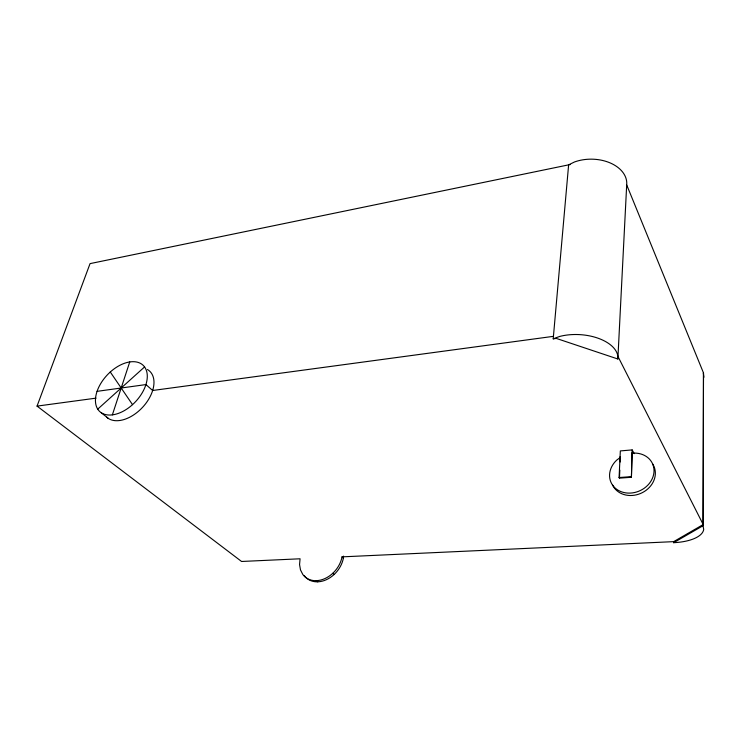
<?xml version="1.0" encoding="UTF-8"?>
<svg xmlns="http://www.w3.org/2000/svg" width="741" height="741" viewBox="0 0 741 741"><rect width="100%" height="100%" fill="white"/><g stroke="black" fill="none" stroke-linecap="round" stroke-linejoin="round"><path stroke-width="1.11" d="M703.487 372.918L703.2 524.545L673.662 541.643L673.643 542.69A38.727 15.987 3.3 0 0 703.7 529.361L703.005 525.74L703.487 372.918L626.691 184.889A35.309 23.888 0.8 0 0 610.427 163.039A35.309 23.888 0.8 0 0 574.451 161.992L568.625 164.854L553.212 338.832L556.296 338.415L617.855 358.996L626.691 184.889M631.425 477.269L632.156 449.917L620.337 450.917L619.087 477.537L619.448 478.149L631.425 477.269L632.054 452.547M619.448 478.149L619.828 470.063M620.198 461.986L620.06 456.752M304.255 575.646A24.629 19.016 -50.9 0 0 326.272 579.749A24.629 19.016 -50.9 0 0 343.398 558.056L343.518 556.111M112.363 414.867L129.749 361.932M673.662 541.643L342.036 556.862A24.675 19.025 -50.9 0 1 324.873 578.591A24.675 19.025 -50.9 0 1 302.828 574.497L300.494 569.922L299.559 564.568L300.068 558.788L241.566 561.474L37.05 406.114L90.05 263.62L570.496 164.474M97.729 409.143L144.569 366.934A31.715 19.461 -46.8 0 0 99.739 385.292A31.715 19.461 -46.8 0 0 119.792 412.848A31.715 19.461 -46.8 0 0 144.569 366.934M620.421 457.364L616.669 460.152A22.767 19.414 -24.3 0 0 620.032 491.227A22.767 19.414 -24.3 0 0 653.09 476.546A22.767 19.414 -24.3 0 0 632.397 453.168M673.643 542.69L703.005 525.74M553.212 338.832L559.612 336.47A39.143 21.341 3.7 0 1 599.534 338.757A39.143 21.341 3.7 0 1 617.855 358.996M97.071 391.35L145.921 384.579L152.655 390.488L553.434 336.34M37.05 406.114L96.061 398.139M619.087 477.537L631.073 476.658M101.313 412.783L108.353 418.443M316.333 580.666L317.741 581.824M332.709 573.349L334.089 574.516M342.036 556.862L343.398 558.056M110.279 372.001L132.528 404.651M632.156 449.917L634.231 453.659M617.975 356.504L703.2 524.545M703.311 373.056L703.95 377.262M147.44 369.518A31.474 19.488 -46.9 0 1 143.958 405.772A31.474 19.488 -46.9 0 1 106.732 417.174M652.626 463.949A22.684 19.386 -24.1 0 1 642.558 492.533A22.684 19.386 -24.1 0 1 612.529 484.901"/></g></svg>
